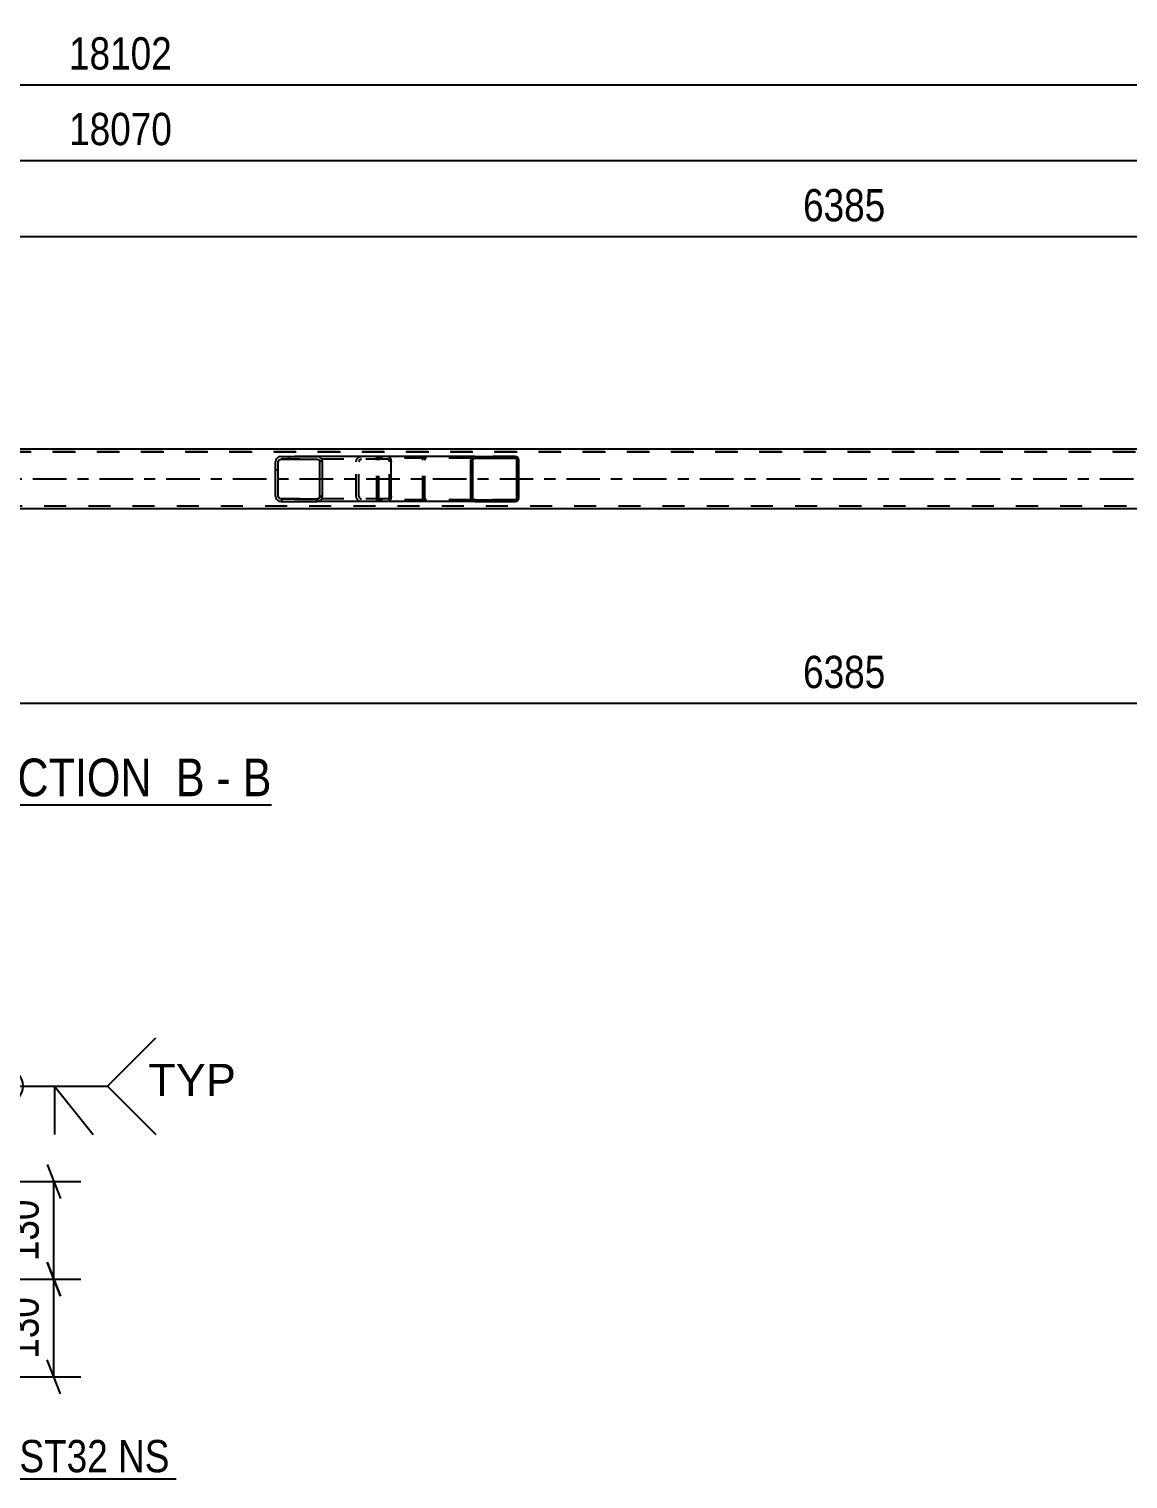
# Model space of a CAD drawing. Header units: millimetres. Extents: x 0 to 841, y 0 to 594.
# Drawn here: x 385.1 to 482.6, y 157.7 to 286.4 of the extents above; entities that cross this region are included whole.
import ezdxf

# ---------------------------------------------------------------- set-up
doc = ezdxf.new("R2010")
doc.units = ezdxf.units.MM
doc.linetypes.add('DXK_LINE_DOT2', pattern=[3.9198, 1.9599, -1.9599])
doc.linetypes.add('DXK_LINE_DOT3', pattern=[5.9187, 2.979, -0.9799, 0.9799, -0.9799])
doc.styles.add('Arial', font='ARIAL.TTF', dxfattribs={"height": 0.2})
doc.styles.add('Arial Narrow', font='ARIALN.TTF', dxfattribs={"height": 0.2})

# ---------------------------------------------------------------- blocks, each defined once
blk = doc.blocks.new('Unknown-814521562-12 - 2731')
at = {"color": 6, "linetype": 'Continuous'}
blk.add_line((378.98, 217.51), (406.63, 217.51), dxfattribs=at)
at = {"color": 0, "linetype": 'Continuous'}
for points in [[(397.09, 218.26), (397.09, 221.76), (378.98, 221.76), (378.98, 218.26)], [(400.69, 218.26), (400.69, 221.76), (398.14, 221.76), (398.14, 218.26)], [(403.02, 218.26), (403.02, 221.76), (401.74, 221.76), (401.74, 218.26)], [(406.63, 218.26), (406.63, 221.76), (404.07, 221.76), (404.07, 218.26)]]:
    blk.add_wipeout(points, dxfattribs=at)
at = {"color": 7, "linetype": 'Continuous', "style": 'Arial Narrow'}
for s, p in [('SECTION ', (378.98, 218.26)), ('B', (398.14, 218.26)), ('B', (404.07, 218.26)), ('-', (401.74, 218.26))]:
    blk.add_text(s, height=3.34, dxfattribs=at).set_placement(p)
blk = doc.blocks.new('Part-814521562-2855 - 2731')
at = {"linetype": 'Continuous'}
h = blk.add_hatch(dxfattribs=at)
h.set_pattern_fill('', scale=0.7, style=0, pattern_type=0)
h.set_pattern_definition([(45, (428.5555, 248.219), (-1.57154, 1.57154), [])])
h.paths.add_polyline_path([(428.58, 248.1), (428.56, 248.22), (428.48, 248.32), (428.37, 248.39), (428.24, 248.42), (424.67, 248.42), (424.53, 248.39), (424.42, 248.32), (424.35, 248.22), (424.32, 248.1), (424.32, 244.74), (424.35, 244.61), (424.42, 244.51), (424.53, 244.44), (424.67, 244.42), (428.24, 244.42), (428.37, 244.44), (428.48, 244.51), (428.56, 244.61), (428.58, 244.74)])
h.paths.add_polyline_path([(428.4, 244.68), (428.36, 244.62), (428.31, 244.59), (428.24, 244.58), (424.67, 244.58), (424.6, 244.59), (424.54, 244.62), (424.51, 244.68), (424.49, 244.74), (424.49, 248.1), (424.51, 248.16), (424.54, 248.21), (424.6, 248.24), (424.67, 248.26), (428.24, 248.26), (428.31, 248.24), (428.36, 248.21), (428.4, 248.16), (428.41, 248.1), (428.41, 244.74)])
at = {"color": 7, "linetype": 'DXK_LINE_DOT2'}
for p, q in [((416.19, 248.39), (416.32, 248.42)), ((416.97, 248.42), (416.32, 248.42)), ((419.89, 248.42), (420.02, 248.39)), ((428.24, 248.42), (424.67, 248.42)), ((415.98, 248.1), (416, 248.22)), ((415.98, 244.74), (415.98, 248.1)), ((416.16, 248.16), (416.15, 248.1)), ((416.15, 244.74), (416.15, 248.1)), ((416.2, 248.21), (416.16, 248.16)), ((416.25, 248.24), (416.2, 248.21)), ((416.32, 248.26), (416.25, 248.24)), ((428.24, 248.26), (416.32, 248.26)), ((419.96, 248.24), (419.89, 248.26)), ((420.01, 248.21), (419.96, 248.24)), ((420.05, 248.16), (420.01, 248.21)), ((420.06, 248.1), (420.05, 248.16)), ((420.06, 244.74), (420.06, 248.1)), ((420.21, 248.22), (420.23, 248.1)), ((420.23, 244.74), (420.23, 248.1)), ((416, 244.61), (415.98, 244.74)), ((416.15, 244.74), (416.16, 244.68)), ((416.16, 244.68), (416.2, 244.62)), ((416.2, 244.62), (416.25, 244.59)), ((416.25, 244.59), (416.32, 244.58)), ((428.24, 244.58), (416.32, 244.58)), ((419.89, 244.58), (419.96, 244.59)), ((419.96, 244.59), (420.01, 244.62)), ((420.01, 244.62), (420.05, 244.68)), ((420.05, 244.68), (420.06, 244.74)), ((420.23, 244.74), (420.21, 244.61)), ((416.32, 244.42), (416.19, 244.44)), ((416.97, 244.42), (416.32, 244.42)), ((420.02, 244.44), (419.89, 244.42)), ((428.24, 244.42), (424.67, 244.42))]:
    blk.add_line(p, q, dxfattribs=at)
at = {"color": 2, "linetype": 'Continuous'}
for p, q in [((424.67, 248.42), (416.97, 248.42)), ((424.67, 248.42), (424.53, 248.39)), ((424.67, 248.42), (428.24, 248.42)), ((428.37, 248.39), (428.24, 248.42)), ((424.35, 248.22), (424.32, 248.1)), ((424.32, 244.74), (424.32, 248.1)), ((424.49, 248.1), (424.51, 248.16)), ((424.49, 244.74), (424.49, 248.1)), ((424.51, 248.16), (424.54, 248.21)), ((424.54, 248.21), (424.6, 248.24)), ((424.6, 248.24), (424.67, 248.26)), ((424.67, 248.26), (428.24, 248.26)), ((428.24, 248.26), (428.31, 248.24)), ((428.31, 248.24), (428.36, 248.21)), ((428.36, 248.21), (428.4, 248.16)), ((428.4, 248.16), (428.41, 248.1)), ((428.41, 244.74), (428.41, 248.1)), ((428.58, 248.1), (428.56, 248.22)), ((428.58, 244.74), (428.58, 248.1)), ((424.32, 244.74), (424.35, 244.61)), ((424.51, 244.68), (424.49, 244.74)), ((424.54, 244.62), (424.51, 244.68)), ((424.6, 244.59), (424.54, 244.62)), ((424.67, 244.58), (424.6, 244.59)), ((424.67, 244.58), (428.24, 244.58)), ((428.31, 244.59), (428.24, 244.58)), ((428.36, 244.62), (428.31, 244.59)), ((428.4, 244.68), (428.36, 244.62)), ((428.41, 244.74), (428.4, 244.68)), ((428.56, 244.61), (428.58, 244.74)), ((424.67, 244.42), (416.97, 244.42)), ((424.53, 244.44), (424.67, 244.42)), ((424.67, 244.42), (428.24, 244.42)), ((428.24, 244.42), (428.37, 244.44))]:
    blk.add_line(p, q, dxfattribs=at)
at = {"color": 7, "linetype": 'DXK_LINE_DOT2'}
for centre, start, end in [((416.3, 248.08), 110.7583, 155.68), ((419.9, 248.08), 24.32, 69.2417), ((416.3, 244.75), 204.32, 249.2417), ((419.9, 244.75), 290.7583, 335.68)]:
    blk.add_arc(centre, 0.331, start, end, dxfattribs=at)
at = {"color": 2, "linetype": 'Continuous'}
for centre, start, end in [((424.65, 248.08), 110.7583, 155.68), ((428.25, 248.08), 24.32, 69.2417), ((424.65, 244.75), 204.32, 249.2417), ((428.25, 244.75), 290.7583, 335.68)]:
    blk.add_arc(centre, 0.331, start, end, dxfattribs=at)
blk = doc.blocks.new('Part-814521562-2860 - 2731')
at = {"color": 7, "linetype": 'DXK_LINE_DOT2'}
for p, q in [((730.18, 248.82), (65.84, 248.82)), ((65.84, 248.82), (729.44, 248.82)), ((729.44, 244.02), (65.84, 244.02))]:
    blk.add_line(p, q, dxfattribs=at)
at = {"color": 2, "linetype": 'Continuous'}
for p, q in [((584.36, 249.06), (334.96, 249.06)), ((584.36, 243.78), (334.96, 243.78))]:
    blk.add_line(p, q, dxfattribs=at)
at = {"color": 7, "linetype": 'DXK_LINE_DOT3'}
blk.add_line((65.84, 246.42), (729.85, 246.42), dxfattribs=at)
blk = doc.blocks.new('Part-814521562-2972 - 2731')
at = {"linetype": 'Continuous'}
h = blk.add_hatch(dxfattribs=at)
h.set_pattern_fill('', scale=0.7, style=0, pattern_type=0)
h.set_pattern_definition([(45, (411.1318, 248.1203), (-1.57154, 1.57154), [])])
h.paths.add_polyline_path([(411.17, 247.94), (411.13, 248.12), (411.02, 248.28), (410.86, 248.38), (410.67, 248.42), (407.48, 248.42), (407.29, 248.38), (407.13, 248.28), (407.02, 248.12), (406.98, 247.94), (406.98, 244.9), (407.02, 244.71), (407.13, 244.56), (407.29, 244.45), (407.48, 244.42), (410.67, 244.42), (410.86, 244.45), (411.02, 244.56), (411.13, 244.71), (411.17, 244.9)])
h.paths.add_polyline_path([(410.9, 244.8), (410.85, 244.73), (410.76, 244.67), (410.67, 244.66), (407.48, 244.66), (407.39, 244.67), (407.31, 244.73), (407.25, 244.8), (407.23, 244.9), (407.23, 247.94), (407.25, 248.03), (407.31, 248.11), (407.39, 248.16), (407.48, 248.18), (410.67, 248.18), (410.76, 248.16), (410.85, 248.11), (410.9, 248.03), (410.92, 247.94), (410.92, 244.9)])
at = {"color": 2, "linetype": 'Continuous'}
for p, q in [((407.48, 248.42), (407.29, 248.38)), ((407.48, 248.42), (410.67, 248.42)), ((416.97, 248.42), (410.67, 248.42)), ((410.86, 248.38), (410.67, 248.42)), ((416.97, 248.42), (417.07, 248.38)), ((407.02, 248.12), (406.98, 247.94)), ((406.98, 244.9), (406.98, 247.94)), ((407.23, 247.94), (407.25, 248.03)), ((407.23, 244.9), (407.23, 247.94)), ((407.25, 248.03), (407.31, 248.11)), ((407.31, 248.11), (407.39, 248.16)), ((407.39, 248.16), (407.48, 248.18)), ((407.48, 248.18), (410.67, 248.18)), ((410.67, 248.18), (410.76, 248.16)), ((410.76, 248.16), (410.85, 248.11)), ((410.85, 248.11), (410.9, 248.03)), ((410.9, 248.03), (410.92, 247.94)), ((410.92, 244.9), (410.92, 247.94)), ((411.17, 247.94), (411.13, 248.12)), ((411.17, 244.9), (411.17, 247.94)), ((417.07, 248.38), (417.16, 248.28)), ((417.16, 248.28), (417.22, 248.12)), ((417.22, 248.12), (417.24, 247.94)), ((417.24, 244.9), (417.24, 247.94)), ((406.98, 244.9), (407.02, 244.71)), ((407.25, 244.8), (407.23, 244.9)), ((407.31, 244.73), (407.25, 244.8)), ((407.39, 244.67), (407.31, 244.73)), ((407.48, 244.66), (407.39, 244.67)), ((407.48, 244.66), (410.67, 244.66)), ((410.76, 244.67), (410.67, 244.66)), ((410.85, 244.73), (410.76, 244.67)), ((410.9, 244.8), (410.85, 244.73)), ((410.92, 244.9), (410.9, 244.8)), ((411.13, 244.71), (411.17, 244.9)), ((417.16, 244.56), (417.07, 244.45)), ((417.22, 244.71), (417.16, 244.56)), ((417.24, 244.9), (417.22, 244.71)), ((407.29, 244.45), (407.48, 244.42)), ((407.48, 244.42), (410.67, 244.42)), ((410.67, 244.42), (410.86, 244.45)), ((416.97, 244.42), (410.67, 244.42)), ((417.07, 244.45), (416.97, 244.42))]:
    blk.add_line(p, q, dxfattribs=at)
at = {"color": 7, "linetype": 'DXK_LINE_DOT2'}
for p, q in [((410.67, 248.42), (407.48, 248.42)), ((414.44, 248.38), (414.63, 248.42)), ((415.98, 248.18), (415.98, 248.42)), ((416.97, 248.18), (407.48, 248.18)), ((414.13, 247.94), (414.17, 248.12)), ((414.13, 244.9), (414.13, 247.94)), ((414.4, 248.03), (414.38, 247.94)), ((414.38, 244.9), (414.38, 247.94)), ((414.46, 248.11), (414.4, 248.03)), ((414.54, 248.16), (414.46, 248.11)), ((414.63, 248.18), (414.54, 248.16)), ((417.02, 248.16), (416.97, 248.18)), ((417.06, 248.11), (417.02, 248.16)), ((417.09, 248.03), (417.06, 248.11)), ((417.1, 247.94), (417.09, 248.03)), ((417.1, 244.9), (417.1, 247.94)), ((416.97, 244.66), (407.48, 244.66)), ((414.17, 244.71), (414.13, 244.9)), ((414.38, 244.9), (414.4, 244.8)), ((414.4, 244.8), (414.46, 244.73)), ((414.46, 244.73), (414.48, 244.71)), ((414.48, 244.71), (414.54, 244.67)), ((414.54, 244.67), (414.63, 244.66)), ((415.98, 244.42), (415.98, 244.66)), ((416.97, 244.66), (417.02, 244.67)), ((417.02, 244.67), (417.06, 244.73)), ((417.06, 244.73), (417.09, 244.8)), ((417.09, 244.8), (417.1, 244.9)), ((410.67, 244.42), (407.48, 244.42)), ((414.63, 244.42), (414.44, 244.45))]:
    blk.add_line(p, q, dxfattribs=at)
at = {"color": 2, "linetype": 'Continuous'}
for centre, start, end in [((407.47, 247.92), 111.1941, 156.1506), ((410.68, 247.92), 23.8494, 68.8059), ((407.47, 244.91), 203.8494, 248.8059), ((410.68, 244.91), 291.1941, 336.1506)]:
    blk.add_arc(centre, 0.492, start, end, dxfattribs=at)
at = {"color": 7, "linetype": 'DXK_LINE_DOT2'}
for centre, start, end in [((414.62, 247.92), 111.1941, 156.1506), ((414.62, 244.91), 203.8494, 248.8059)]:
    blk.add_arc(centre, 0.492, start, end, dxfattribs=at)
blk = doc.blocks.new('StraightDimension-814521562-3132 - 2731')
at = {"color": 7, "linetype": 'Continuous'}
blk.add_line((55.62, 274.7), (730.85, 274.7), dxfattribs=at)
at = {"color": 0}
blk.add_wipeout([(398.41, 275.45), (398.41, 279.65), (388.07, 279.65), (388.07, 275.45)], dxfattribs=at)
at = {"color": 3, "style": 'Arial Narrow'}
blk.add_text('18070', height=2.863, dxfattribs=at).set_placement((388.67, 276.05))
blk = doc.blocks.new('StraightDimension-814521562-3153 - 2731')
at = {"color": 7, "linetype": 'Continuous'}
for p, q in [((329.76, 234.38), (329.76, 217.9)), ((585.16, 234.38), (585.16, 216.07)), ((331.26, 227.11), (328.26, 225.91)), ((329.76, 226.51), (585.16, 226.51)), ((583.66, 225.91), (586.66, 227.11))]:
    blk.add_line(p, q, dxfattribs=at)
at = {"color": 0}
blk.add_wipeout([(461.72, 227.26), (461.72, 231.46), (453.2, 231.46), (453.2, 227.26)], dxfattribs=at)
at = {"color": 3, "style": 'Arial Narrow'}
blk.add_text('6385', height=2.863, dxfattribs=at).set_placement((453.8, 227.86))
at = {"color": 0, "linetype": 'Continuous'}
blk.add_wipeout([(584.56, 225.81), (580.36, 225.81), (580.36, 215.47), (584.56, 215.47)], dxfattribs=at)
at = {"color": 3, "linetype": 'Continuous', "style": 'Arial Narrow'}
blk.add_text('14428', height=2.863, rotation=90.0002, dxfattribs=at).set_placement((583.96, 216.07))
blk = doc.blocks.new('StraightDimension-814521562-3166 - 2731')
at = {"color": 7, "linetype": 'Continuous'}
blk.add_line((54.98, 281.41), (731.49, 281.41), dxfattribs=at)
at = {"color": 0}
blk.add_wipeout([(398.4, 282.16), (398.4, 286.36), (388.06, 286.36), (388.06, 282.16)], dxfattribs=at)
at = {"color": 3, "style": 'Arial Narrow'}
blk.add_text('18102', height=2.863, dxfattribs=at).set_placement((388.66, 282.76))
blk = doc.blocks.new('StraightDimension-814521562-3183 - 2731')
at = {"color": 7, "linetype": 'Continuous'}
for p, q in [((329.76, 258.46), (329.76, 270.79)), ((585.16, 258.46), (585.16, 270.79)), ((331.26, 268.54), (328.26, 267.34)), ((329.76, 267.94), (585.16, 267.94)), ((583.66, 267.34), (586.66, 268.54))]:
    blk.add_line(p, q, dxfattribs=at)
at = {"color": 0}
blk.add_wipeout([(461.72, 268.69), (461.72, 272.89), (453.2, 272.89), (453.2, 268.69)], dxfattribs=at)
at = {"color": 3, "style": 'Arial Narrow'}
blk.add_text('6385', height=2.863, dxfattribs=at).set_placement((453.8, 269.29))
blk = doc.blocks.new('StraightDimension-814521562-2567 - 2369')
at = {"color": 7, "linetype": 'Continuous'}
for p, q in [((386.72, 185.57), (387.92, 182.57)), ((376.49, 184.07), (389.72, 184.07)), ((387.32, 175.4), (387.32, 184.07)), ((387.92, 173.9), (386.72, 176.9)), ((371.49, 175.4), (389.72, 175.4))]:
    blk.add_line(p, q, dxfattribs=at)
at = {"color": 0}
blk.add_wipeout([(386.57, 183.08), (382.37, 183.08), (382.37, 176.39), (386.57, 176.39)], dxfattribs=at)
at = {"color": 3, "style": 'Arial Narrow'}
blk.add_text('130', height=2.863, rotation=90.0002, dxfattribs=at).set_placement((385.97, 176.99))
blk = doc.blocks.new('StraightDimension-814521562-2577 - 2369')
at = {"color": 7, "linetype": 'Continuous'}
for p, q in [((386.72, 176.9), (387.92, 173.9)), ((371.49, 175.4), (389.72, 175.4)), ((387.32, 166.73), (387.32, 175.4)), ((387.92, 165.23), (386.72, 168.23)), ((376.49, 166.73), (389.72, 166.73))]:
    blk.add_line(p, q, dxfattribs=at)
at = {"color": 0}
blk.add_wipeout([(386.57, 174.41), (382.37, 174.41), (382.37, 167.73), (386.57, 167.73)], dxfattribs=at)
at = {"color": 3, "style": 'Arial Narrow'}
blk.add_text('130', height=2.863, rotation=90.0002, dxfattribs=at).set_placement((385.97, 168.33))
blk = doc.blocks.new('WeldMark-814521562-2638 - 2369')
at = {"linetype": 'Continuous'}
for points in [[(372.42, 181.86), (369.69, 180.4), (371.41, 182.97)], [(377.25, 182.11), (375, 180), (375.99, 182.93)]]:
    blk.add_hatch(color=30, dxfattribs=at).paths.add_polyline_path(points)
at = {"color": 30, "linetype": 'Continuous'}
for p, q in [((369.69, 180.4), (383.09, 192.54)), ((375, 180), (383.09, 192.54)), ((383.09, 192.54), (392.09, 192.54))]:
    blk.add_line(p, q, dxfattribs=at)
at = {"color": 3, "linetype": 'Continuous'}
for q in [(390.8, 188.25), (387.37, 188.25)]:
    blk.add_line((387.37, 192.54), q, dxfattribs=at)
for start, end in [(90, 270), (270, 90)]:
    blk.add_arc((383.09, 192.54), 1.5, start, end, dxfattribs=at)
at = {"color": 0, "linetype": 'Continuous'}
blk.add_wipeout([(403.46, 191.64), (403.46, 194.64), (395.69, 194.64), (395.69, 191.64)], dxfattribs=at)
blk.add_wipeout([(403.46, 191.64), (403.46, 194.64), (395.69, 194.64), (395.69, 191.64)], dxfattribs=at)
at = {"color": 3, "linetype": 'Continuous'}
for q in [(396.37, 196.82), (396.37, 188.25)]:
    blk.add_line((392.09, 192.54), q, dxfattribs=at)
at = {"color": 3, "linetype": 'Continuous', "style": 'Arial'}
blk.add_text('TYP', height=2.865, dxfattribs=at).set_placement((395.69, 191.64))
blk = doc.blocks.new('MarkSet-814521562-2721 - 2369')
at = {"color": 0}
for points in [[(383.36, 158.26), (383.36, 161.26), (379.89, 161.26), (379.89, 158.26)], [(392.12, 158.26), (392.12, 161.26), (384.26, 161.26), (384.26, 158.26)], [(397.58, 158.26), (397.58, 161.26), (393.02, 161.26), (393.02, 158.26)]]:
    blk.add_wipeout(points, dxfattribs=at)
for points in [[(383.36, 158.26), (383.36, 161.26), (379.89, 161.26), (379.89, 158.26)], [(392.12, 158.26), (392.12, 161.26), (384.26, 161.26), (384.26, 158.26)], [(397.58, 158.26), (397.58, 161.26), (393.02, 161.26), (393.02, 158.26)]]:
    blk.add_wipeout(points, dxfattribs=at)
at = {"color": 30, "linetype": 'Continuous'}
for p, q in [((371.61, 165.34), (379.29, 157.66)), ((379.29, 157.66), (398.18, 157.66))]:
    blk.add_line(p, q, dxfattribs=at)
at = {"color": 3, "style": 'Arial Narrow'}
for s, p in [('4x', (379.89, 158.26)), ('ST32', (384.26, 158.26)), ('NS', (393.02, 158.26))]:
    blk.add_text(s, height=2.863, dxfattribs=at).set_placement(p)

msp = doc.modelspace()

# ---------------------------------------------------------------- block references
for name in ['StraightDimension-814521562-3132 - 2731', 'Part-814521562-2860 - 2731', 'Part-814521562-2972 - 2731', 'Part-814521562-2855 - 2731', 'Unknown-814521562-12 - 2731', 'StraightDimension-814521562-2567 - 2369']:
    msp.add_blockref(name, (0, 0))

# ---------------------------------------------------------------- next in the draw order: block references
for name in ['StraightDimension-814521562-3166 - 2731', 'StraightDimension-814521562-3153 - 2731', 'WeldMark-814521562-2638 - 2369', 'StraightDimension-814521562-2577 - 2369']:
    msp.add_blockref(name, (0, 0))

# ---------------------------------------------------------------- next in the draw order: block references
for name in ['StraightDimension-814521562-3183 - 2731', 'MarkSet-814521562-2721 - 2369']:
    msp.add_blockref(name, (0, 0))

doc.saveas('drawing.dxf')
